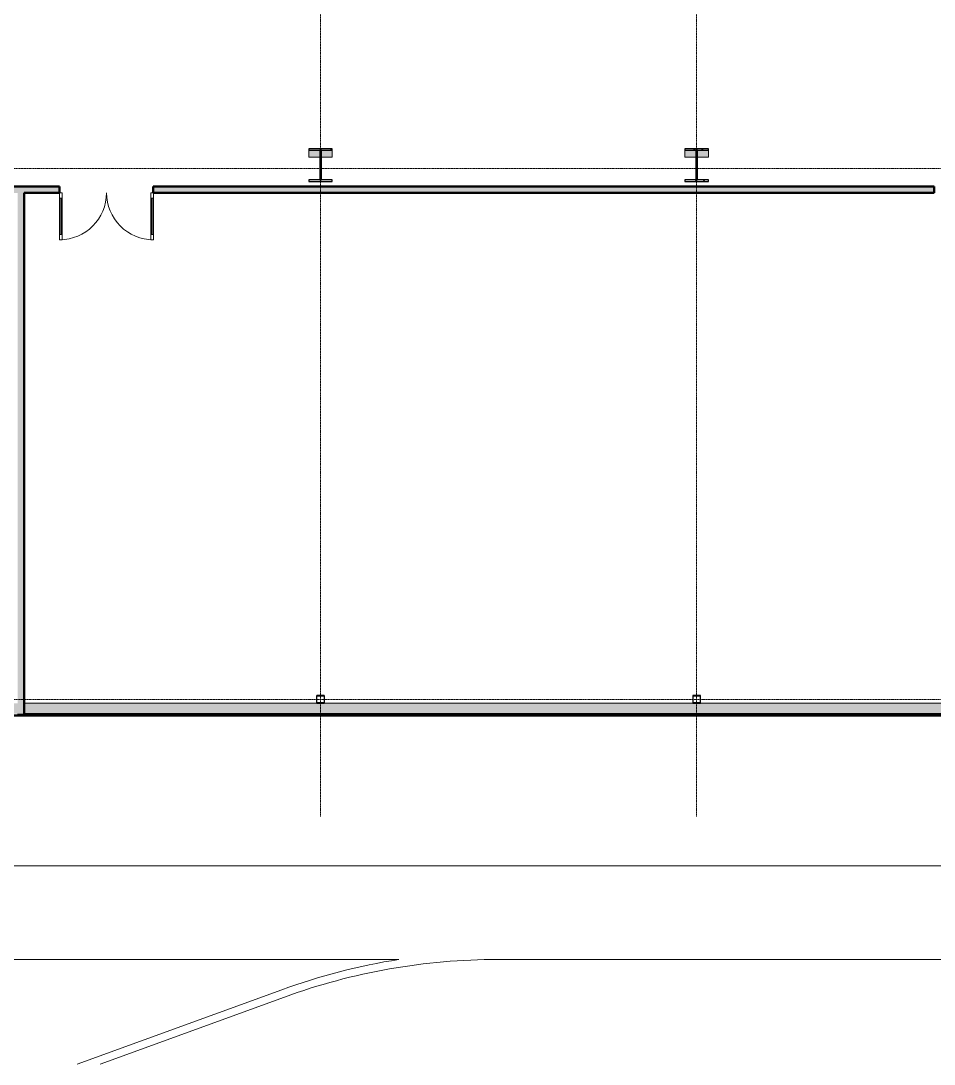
# Model space of a CAD drawing. Header units: inches. Extents: x 22110 to 26500, y -23046 to -20307.
# Drawn here: x 23144 to 23846, y -23038 to -22237 of the extents above; entities that cross this region are included whole.
import ezdxf

# ---------------------------------------------------------------- set-up
doc = ezdxf.new("R2010")
doc.units = ezdxf.units.IN
doc.header["$MEASUREMENT"] = 0
doc.linetypes.add('Grid Line 1_2_', pattern=[0.875, 0.5, -0.125, 0.125, -0.125])
for name, color, linetype, lineweight in [('A-DOOR', 31, 'Continuous', 13), ('A-DOOR-GLAZ', 31, 'Continuous', 30), ('A-SITE-CURB', 90, 'Continuous', 9), ('A-SITE-ROAD', 130, 'Continuous', 9), ('A-SITE-SWLK', 140, 'Continuous', 9), ('A-WALL', 113, 'Continuous', 13), ('C-TOPO', 7, 'Continuous', 9), ('I-WALL', 2, 'Continuous', 13), ('S-BEAM', 12, 'Continuous', 9), ('S-COLS', 52, 'Continuous', 9), ('S-GRID', 1, 'Continuous', 9)]:
    doc.layers.add(name, color=color, linetype=linetype, lineweight=lineweight)
pattern_1 = [(45, (0, 0), (-12.671354, 12.671354), []), (45, (0, 19.2), (-12.671354, 12.671354), [])]

# ---------------------------------------------------------------- blocks, each defined once
blk = doc.blocks.new('HSS-Hollow Structural Section-Column - HSS6X6X1_4-V1-First Floor Plan')
at = {"layer": 'S-COLS'}
h = blk.add_hatch(dxfattribs=at)
h.set_pattern_fill('FP_3', color=256, style=0, pattern_type=2)
h.set_pattern_definition([(225, (23374.39, -22758.053), (12.671354, -12.671354), []), (225, (23374.39, -22777.253), (12.671354, -12.671354), [])])
h.paths.add_polyline_path([(-2.53, 3), (-2.86, 2.86), (-3, 2.53), (-3, -2.53), (-2.86, -2.86), (-2.53, -3), (2.53, -3), (2.86, -2.86), (3, -2.53), (3, 2.53), (2.86, 2.86), (2.53, 3)], flags=0)
h.paths.add_polyline_path([(2.53, 2.77), (2.7, 2.7), (2.77, 2.53), (2.77, -2.53), (2.7, -2.7), (2.53, -2.77), (-2.53, -2.77), (-2.7, -2.7), (-2.77, -2.53), (-2.77, 2.53), (-2.7, 2.7), (-2.53, 2.77)], flags=0)
at = {"layer": 'S-COLS', "lineweight": 30}
for p, q in [((-3, 2.53), (-3, -2.53)), ((-2.77, -2.53), (-2.77, 2.53)), ((2.53, 3), (-2.53, 3)), ((-2.53, 2.77), (2.53, 2.77)), ((2.77, 2.53), (2.77, -2.53)), ((3, -2.53), (3, 2.53)), ((2.53, -2.77), (-2.53, -2.77)), ((-2.53, -3), (2.53, -3))]:
    blk.add_line(p, q, dxfattribs=at)
for centre, radius, start, end in [((-2.53, 2.53), 0.466, 90, 180), ((-2.53, 2.53), 0.233, 90, 180), ((2.53, 2.53), 0.466, 360, 90), ((2.53, 2.53), 0.233, 0, 90), ((-2.53, -2.53), 0.466, 180, 270), ((-2.53, -2.53), 0.233, 180, 270), ((2.53, -2.53), 0.466, 270, 360), ((2.53, -2.53), 0.233, 270, 360)]:
    blk.add_arc(centre, radius, start, end, dxfattribs=at)
blk = doc.blocks.new('HSS-Hollow Structural Section-Column - HSS6X6X1_4-V2-First Floor Plan')
at = {"layer": 'S-COLS', "lineweight": 30}
for p, q in [((-3, 2.534), (-3, -2.534)), ((-2.767, -2.534), (-2.767, 2.534)), ((2.534, 3), (-2.534, 3)), ((-2.534, 2.767), (2.534, 2.767)), ((2.767, 2.534), (2.767, -2.534)), ((3, -2.534), (3, 2.534)), ((2.534, -2.767), (-2.534, -2.767)), ((-2.534, -3), (2.534, -3))]:
    blk.add_line(p, q, dxfattribs=at)
for centre, radius, start, end in [((-2.534, 2.534), 0.466, 90, 180), ((-2.534, 2.534), 0.233, 90, 180), ((2.534, 2.534), 0.466, 360, 90), ((2.534, 2.534), 0.233, 0, 90), ((-2.534, -2.534), 0.466, 180, 270), ((-2.534, -2.534), 0.233, 180, 270), ((2.534, -2.534), 0.466, 270, 360), ((2.534, -2.534), 0.233, 270, 360)]:
    blk.add_arc(centre, radius, start, end, dxfattribs=at)
blk = doc.blocks.new('Girt_C - 8_D-560233-First Floor Plan')
at = {"layer": 'S-BEAM'}
h = blk.add_hatch(color=256, dxfattribs=at)
h.paths.add_polyline_path([(25950.8, -22768.87), (25982.39, -22768.87), (25982.39, -22761.24), (25851.39, -22761.24), (25851.39, -22768.87)], flags=0)
h.paths.add_polyline_path([(25813.61, -22768.87), (25846.39, -22768.87), (25846.39, -22761.24), (25726.39, -22761.24), (25726.39, -22768.87), (25745.02, -22768.87)], flags=0)
h.paths.add_polyline_path([(25721.39, -22768.87), (25721.39, -22761.24), (25521.39, -22761.24), (25521.39, -22768.87), (25676.43, -22768.87)], flags=0)
h.paths.add_polyline_path([(25516.39, -22768.87), (25516.39, -22761.24), (25507.39, -22761.24), (25507.39, -22768.87)], flags=0)
h.paths.add_polyline_path([(25502.39, -22768.87), (25502.39, -22761.24), (25302.39, -22761.24), (25302.39, -22768.87), (25470.66, -22768.87)], flags=0)
h.paths.add_polyline_path([(25297.39, -22768.87), (25297.39, -22761.24), (25110.89, -22761.24), (25110.89, -22768.87), (25264.89, -22768.87)], flags=0)
h.paths.add_polyline_path([(25105.89, -22768.87), (25105.89, -22761.24), (24978.89, -22761.24), (24978.89, -22768.87)], flags=0)
h.paths.add_polyline_path([(24973.89, -22768.87), (24973.89, -22761.24), (24630.89, -22761.24), (24630.89, -22768.87), (24853.35, -22768.87)], flags=0)
h.paths.add_polyline_path([(24625.89, -22768.87), (24625.89, -22761.24), (23146.61, -22761.24), (23146.61, -22768.87), (24578.99, -22768.87)], flags=0)
h.paths.add_polyline_path([(23141.61, -22768.87), (23141.61, -22761.24), (22798.89, -22761.24), (22798.89, -22768.87), (22932.81, -22768.87)], flags=0)
h.paths.add_polyline_path([(22793.89, -22768.87), (22793.89, -22761.24), (22381.39, -22761.24), (22381.39, -22768.87), (22658.45, -22768.87)], flags=0)
h = blk.add_hatch(color=256, dxfattribs=at)
h.paths.add_polyline_path([(25950.8, -22761.24), (25978.58, -22761.24), (25978.39, -22761.05), (25851.39, -22761.11), (25851.39, -22761.24)], flags=0)
h.paths.add_polyline_path([(25846.39, -22761.24), (25846.39, -22761.05), (25726.39, -22761.11), (25726.39, -22761.24), (25813.61, -22761.24)], flags=0)
h.paths.add_polyline_path([(25721.39, -22761.24), (25721.39, -22761.05), (25521.39, -22761.11), (25521.39, -22761.24), (25676.43, -22761.24)], flags=0)
h.paths.add_polyline_path([(25507.39, -22761.24), (25516.39, -22761.22), (25516.39, -22761.05), (25507.39, -22761.11), (25507.39, -22761.22)], flags=0)
h.paths.add_polyline_path([(25502.39, -22761.24), (25502.39, -22761.05), (25302.39, -22761.11), (25302.39, -22761.24), (25470.66, -22761.24)], flags=0)
h.paths.add_polyline_path([(25297.39, -22761.24), (25297.39, -22761.05), (25110.89, -22761.11), (25110.89, -22761.24), (25264.89, -22761.24)], flags=0)
h.paths.add_polyline_path([(25105.89, -22761.24), (25105.86, -22761.05), (24978.89, -22761.11), (24978.89, -22761.24)], flags=0)
h.paths.add_polyline_path([(24973.89, -22761.24), (24973.89, -22761.05), (24630.89, -22761.11), (24630.89, -22761.24), (24853.35, -22761.24)], flags=0)
h.paths.add_polyline_path([(24625.89, -22761.24), (24625.89, -22761.05), (23146.61, -22761.11), (23146.61, -22761.24), (24578.99, -22761.24)], flags=0)
h.paths.add_polyline_path([(23141.61, -22761.24), (23141.61, -22761.05), (22798.89, -22761.11), (22798.89, -22761.24), (22932.81, -22761.24)], flags=0)
h.paths.add_polyline_path([(22793.89, -22761.24), (22793.86, -22761.05), (22385.34, -22761.11), (22385.2, -22761.24), (22658.45, -22761.24)], flags=0)
h = blk.add_hatch(color=256, dxfattribs=at)
h.paths.add_polyline_path([(25982.39, -22769.05), (25982.39, -22768.87), (25851.39, -22768.87), (25851.39, -22769.05), (25950.8, -22769.05)], flags=0)
h.paths.add_polyline_path([(25846.39, -22769.05), (25846.39, -22768.87), (25726.39, -22768.87), (25726.39, -22769.05), (25813.61, -22769.05)], flags=0)
h.paths.add_polyline_path([(25721.39, -22769.05), (25721.39, -22768.87), (25521.39, -22768.87), (25521.39, -22769.05), (25676.43, -22769.05)], flags=0)
h.paths.add_polyline_path([(25516.39, -22769.05), (25516.39, -22768.87), (25507.39, -22768.87), (25507.39, -22769.05)], flags=0)
h.paths.add_polyline_path([(25502.39, -22769.05), (25502.39, -22768.87), (25302.39, -22768.87), (25302.39, -22769.05), (25470.66, -22769.05)], flags=0)
h.paths.add_polyline_path([(25297.39, -22769.05), (25297.39, -22768.87), (25110.89, -22768.87), (25110.89, -22769.05), (25264.89, -22769.05)], flags=0)
h.paths.add_polyline_path([(25105.89, -22769.05), (25105.89, -22768.87), (24978.89, -22768.87), (24978.89, -22769.05)], flags=0)
h.paths.add_polyline_path([(24973.89, -22769.05), (24973.89, -22768.87), (24630.89, -22768.87), (24630.89, -22769.05), (24853.35, -22769.05)], flags=0)
h.paths.add_polyline_path([(24625.89, -22769.05), (24625.89, -22768.87), (23146.61, -22768.89), (23146.61, -22769.05), (24578.99, -22769.05)], flags=0)
h.paths.add_polyline_path([(23141.61, -22769.05), (23141.61, -22768.87), (22798.89, -22768.88), (22798.89, -22769.05), (22932.81, -22769.05)], flags=0)
h.paths.add_polyline_path([(22793.89, -22769.05), (22793.89, -22768.87), (22381.39, -22768.87), (22381.39, -22769.05), (22658.45, -22769.05)], flags=0)
for p, q in [((23371.86, -22761.05), (23146.61, -22761.05)), ((23660.86, -22761.05), (23376.92, -22761.05)), ((23949.86, -22761.05), (23665.92, -22761.05)), ((23146.61, -22769.05), (24625.89, -22769.05))]:
    blk.add_line(p, q, dxfattribs=at)
blk = doc.blocks.new('Double-Glass 1 - 72_ x 84_-442407-First Floor Plan')
at = {"layer": 'A-DOOR', "lineweight": 20}
for p, q in [((-36.02, 34.59), (-36.02, 38.59)), ((-36.02, 38.59), (-34, 38.59)), ((-36.02, 34.59), (-34, 34.59)), ((-34, 34.59), (-34, 38.59)), ((34, 34.59), (34, 38.59)), ((36, 38.59), (34, 38.59)), ((34, 34.59), (36, 34.59)), ((36, 34.59), (36, 38.59)), ((-36.02, 6.59), (-34, 6.59)), ((-36.02, 2.59), (-36.02, 6.59)), ((-36.02, 2.59), (-34, 2.59)), ((-34, 2.59), (-34, 6.59)), ((36, 6.59), (34, 6.59)), ((34, 2.59), (34, 6.59)), ((36, 2.59), (34, 2.59)), ((36, 2.59), (36, 6.59))]:
    blk.add_line(p, q, dxfattribs=at)
at = {"layer": 'A-DOOR', "lineweight": 9}
for p, q in [((-36.02, 6.59), (-36.02, 34.59)), ((-34, 6.59), (-34, 34.59)), ((34, 6.59), (34, 34.59)), ((36, 6.59), (36, 34.59))]:
    blk.add_line(p, q, dxfattribs=at)
for centre, radius, start, end in [((-36.02, 2.59), 36, 360, 90), ((36, 2.57), 36.02, 90, 179.96662)]:
    blk.add_arc(centre, radius, start, end, dxfattribs=at)
at = {"layer": 'A-DOOR-GLAZ'}
for p, q in [((-35, 34.59), (-35, 6.59)), ((35, 6.59), (35, 34.59))]:
    blk.add_line(p, q, dxfattribs=at)

msp = doc.modelspace()

# ---------------------------------------------------------------- hatches: boundary and pattern name
at = {"layer": 'A-WALL', "transparency": 33554611}
h = msp.add_hatch(color=256, dxfattribs=at)
h.paths.add_polyline_path([(22376.1028, -22770.3402), (23968.7006, -22770.3402), (23968.7006, -22769.5528), (22376.1028, -22769.5528)], flags=0)
h.paths.add_polyline_path([(25987.6776, -22770.3402), (25987.6776, -22769.5528), (24040.7006, -22769.5528), (24040.7006, -22770.3402), (25985.0904, -22770.3402)], flags=0)
at = {"layer": 'I-WALL'}
h = msp.add_hatch(color=256, dxfattribs=at)
h.paths.add_polyline_path([(25721.3902, -22368.8028), (25726.3902, -22368.8028), (25726.3902, -22363.8028), (25563.8902, -22363.8028), (25563.8902, -22368.8028), (25647.3902, -22368.8028)], flags=0)
h.paths.add_polyline_path([(25491.8902, -22368.8028), (25491.8902, -22363.8028), (25165.3902, -22363.8028), (25165.3902, -22368.8028), (25402.0712, -22368.8028)], flags=0)
h.paths.add_polyline_path([(25105.8902, -22368.8028), (25110.8902, -22368.8028), (25110.8902, -22363.8028), (24937.8902, -22363.8028), (24937.8902, -22368.8028), (24978.8902, -22368.8028)], flags=0)
h.paths.add_polyline_path([(24865.8902, -22368.8028), (24865.8902, -22363.8028), (24421.8902, -22363.8028), (24421.8902, -22368.8028), (24853.3472, -22368.8028)], flags=0)
h.paths.add_polyline_path([(24349.8902, -22368.8028), (24349.8902, -22363.8028), (23917.8902, -22363.8028), (23917.8902, -22368.8028), (24304.6232, -22368.8028)], flags=0)
h.paths.add_polyline_path([(23845.8902, -22368.8028), (23845.8902, -22363.8028), (23245.8902, -22363.8028), (23245.8902, -22368.8028)], flags=0)
h.paths.add_polyline_path([(23173.8902, -22368.8028), (23173.8902, -22363.8028), (22891.8902, -22363.8028), (22891.8902, -22368.8028), (23146.6076, -22368.8028)], flags=0)
h.paths.add_polyline_path([(22819.8902, -22368.8028), (22819.8902, -22363.8028), (22787.775, -22363.8028), (22787.775, -22368.8028), (22798.8902, -22368.8028)], flags=0)
msp.add_hatch(color=256, dxfattribs=at).paths.add_polyline_path([(23141.6076, -22769.5528), (23146.6076, -22769.5528), (23146.6076, -22368.8028), (23141.6076, -22368.8028), (23141.6076, -22721.164)], flags=0)
at = {"layer": 'S-COLS'}
h = msp.add_hatch(dxfattribs=at)
h.set_pattern_fill('FP_1', color=256, style=0, pattern_type=2)
h.set_pattern_definition(pattern_1)
h.paths.add_polyline_path([(23383.3902, -22336.1013), (23383.3902, -22334.848), (23365.3902, -22334.848), (23365.3902, -22336.1013)], flags=0)
h = msp.add_hatch(color=256, dxfattribs=at)
h.paths.add_polyline_path([(23373.7652, -22341.3061), (23373.7652, -22336.1013), (23365.3902, -22336.1013), (23365.3902, -22341.3061)], flags=0)
h.paths.add_polyline_path([(23383.3902, -22341.3061), (23383.3902, -22336.1013), (23375.0152, -22336.1013), (23375.0152, -22341.3061)], flags=0)
h = msp.add_hatch(dxfattribs=at)
h.set_pattern_fill('FP_1', color=256, style=0, pattern_type=2)
h.set_pattern_definition(pattern_1)
h.paths.add_polyline_path([(23375.0152, -22358.8028), (23375.0152, -22336.1013), (23373.7652, -22336.1013), (23373.7652, -22358.8028)], flags=0)
h = msp.add_hatch(dxfattribs=at)
h.set_pattern_fill('FP_1', color=256, style=0, pattern_type=2)
h.set_pattern_definition(pattern_1)
h.paths.add_polyline_path([(23672.3902, -22336.1013), (23672.3902, -22334.848), (23654.3902, -22334.848), (23654.3902, -22336.1013)], flags=0)
h = msp.add_hatch(color=256, dxfattribs=at)
h.paths.add_polyline_path([(23662.7652, -22341.3061), (23662.7652, -22336.1013), (23654.3902, -22336.1013), (23654.3902, -22341.3061)], flags=0)
h.paths.add_polyline_path([(23672.3902, -22341.3061), (23672.3902, -22336.1013), (23664.0152, -22336.1013), (23664.0152, -22341.3061)], flags=0)
h = msp.add_hatch(dxfattribs=at)
h.set_pattern_fill('FP_1', color=256, style=0, pattern_type=2)
h.set_pattern_definition(pattern_1)
h.paths.add_polyline_path([(23664.0152, -22358.8028), (23664.0152, -22336.1013), (23662.7652, -22336.1013), (23662.7652, -22358.8028)], flags=0)
h = msp.add_hatch(dxfattribs=at)
h.set_pattern_fill('FP_1', color=256, style=0, pattern_type=2)
h.set_pattern_definition(pattern_1)
h.paths.add_polyline_path([(23383.3902, -22360.0528), (23383.3902, -22358.8028), (23365.3902, -22358.8028), (23365.3902, -22360.0528)], flags=0)
h = msp.add_hatch(dxfattribs=at)
h.set_pattern_fill('FP_1', color=256, style=0, pattern_type=2)
h.set_pattern_definition(pattern_1)
h.paths.add_polyline_path([(23672.3902, -22360.0528), (23672.3902, -22358.8028), (23654.3902, -22358.8028), (23654.3902, -22360.0528)], flags=0)

# ---------------------------------------------------------------- linework, layer by layer
at = {"layer": 'A-SITE-CURB'}
msp.add_line((23344.5179, -22981.2491), (23187.4862, -23038.404), dxfattribs=at)
msp.add_arc((23510.7397, -23437.9397), 486, 99.0124515, 110, dxfattribs=at)
at = {"layer": 'A-SITE-ROAD'}
for p, q in [((23510.7397, -22957.9397), (26499.5192, -22957.9397)), ((23346.5701, -22986.8873), (23205.029, -23038.404))]:
    msp.add_line(p, q, dxfattribs=at)
msp.add_arc((23510.7397, -23437.9397), 480, 90, 110, dxfattribs=at)
at = {"layer": 'A-SITE-SWLK'}
for p, q in [((22490.3902, -22885.9397), (23932.7006, -22885.9397)), ((23434.6083, -22957.9397), (22109.7272, -22957.9397))]:
    msp.add_line(p, q, dxfattribs=at)
at = {"layer": 'A-WALL', "lineweight": 50}
for p, q in [((22376.1028, -22770.3402), (23968.7006, -22770.3402)), ((23968.7006, -22769.5528), (23146.6076, -22769.5528))]:
    msp.add_line(p, q, dxfattribs=at)
at = {"layer": 'A-WALL'}
msp.add_line((23146.6076, -22769.5528), (23141.6076, -22769.5528), dxfattribs=at)
at = {"layer": 'C-TOPO'}
for p in [(22376.1035, -22770.3398), (23968.7006, -22770.3398)]:
    msp.add_line(p, (23483.2559, -22770.3398), dxfattribs=at)
at = {"layer": 'I-WALL', "lineweight": 50}
for p, q in [((23173.8902, -22363.8028), (22891.8902, -22363.8028)), ((23146.6076, -22769.5528), (23146.6076, -22368.8028)), ((23146.6076, -22368.8028), (23173.8902, -22368.8028)), ((23173.8902, -22368.8028), (23173.8902, -22363.8028)), ((23845.8902, -22363.8028), (23245.8902, -22363.8028)), ((23245.8902, -22363.8028), (23245.8902, -22368.8028)), ((23245.8902, -22368.8028), (23845.8902, -22368.8028)), ((23845.8902, -22368.8028), (23845.8902, -22363.8028))]:
    msp.add_line(p, q, dxfattribs=at)
at = {"layer": 'S-COLS', "lineweight": 30}
for p, q in [((23383.3902, -22334.848), (23365.3902, -22334.848)), ((23365.3902, -22334.848), (23365.3902, -22336.1013)), ((23365.3902, -22336.1013), (23383.3902, -22336.1013)), ((23375.0152, -22336.1013), (23373.7652, -22336.1013)), ((23373.7652, -22336.1013), (23373.7652, -22358.8028)), ((23375.0152, -22358.8028), (23375.0152, -22336.1013)), ((23383.3902, -22336.1013), (23383.3902, -22334.848)), ((23672.3902, -22334.848), (23654.3902, -22334.848)), ((23654.3902, -22334.848), (23654.3902, -22336.1013)), ((23654.3902, -22336.1013), (23672.3902, -22336.1013)), ((23664.0152, -22336.1013), (23662.7652, -22336.1013)), ((23662.7652, -22336.1013), (23662.7652, -22358.8028)), ((23664.0152, -22358.8028), (23664.0152, -22336.1013)), ((23672.3902, -22336.1013), (23672.3902, -22334.848)), ((23365.3902, -22358.8028), (23365.3902, -22360.0528)), ((23383.3902, -22358.8028), (23365.3902, -22358.8028)), ((23365.3902, -22360.0528), (23383.3902, -22360.0528)), ((23373.7652, -22358.8028), (23375.0152, -22358.8028)), ((23383.3902, -22360.0528), (23383.3902, -22358.8028)), ((23654.3902, -22358.8028), (23654.3902, -22360.0528)), ((23672.3902, -22358.8028), (23654.3902, -22358.8028)), ((23654.3902, -22360.0528), (23672.3902, -22360.0528)), ((23662.7652, -22358.8028), (23664.0152, -22358.8028)), ((23672.3902, -22360.0528), (23672.3902, -22358.8028))]:
    msp.add_line(p, q, dxfattribs=at)
at = {"layer": 'S-COLS'}
for p, q in [((23365.3902, -22336.1013), (23365.3902, -22341.3061)), ((23383.3902, -22336.1013), (23383.3902, -22341.3061)), ((23654.3902, -22336.1013), (23654.3902, -22341.3061)), ((23672.3902, -22336.1013), (23672.3902, -22341.3061)), ((23373.7652, -22341.3061), (23365.3902, -22341.3061)), ((23383.3902, -22341.3061), (23375.0152, -22341.3061)), ((23662.7652, -22341.3061), (23654.3902, -22341.3061)), ((23672.3902, -22341.3061), (23664.0152, -22341.3061))]:
    msp.add_line(p, q, dxfattribs=at)
at = {"layer": 'S-GRID', "linetype": 'Grid Line 1_2_'}
for p, q in [((23374.3902, -22848.2095), (23374.3902, -20371.4957)), ((23663.3902, -22848.2095), (23663.3902, -20371.4957)), ((26354.2793, -22350.0528), (22188.0674, -22350.0528)), ((26354.2793, -22758.0528), (22188.0674, -22758.0528))]:
    msp.add_line(p, q, dxfattribs=at)

# ---------------------------------------------------------------- block references
at = {"layer": 'A-DOOR', "rotation": 180}
msp.add_blockref('Double-Glass 1 - 72_ x 84_-442407-First Floor Plan', (23209.8902, -22366.2091), dxfattribs=at)
at = {"layer": 'S-BEAM'}
msp.add_blockref('Girt_C - 8_D-560233-First Floor Plan', (0, 0), dxfattribs=at)
at = {"layer": 'S-COLS', "rotation": 180}
for name, p in [('HSS-Hollow Structural Section-Column - HSS6X6X1_4-V1-First Floor Plan', (23374.3902, -22758.0528)), ('HSS-Hollow Structural Section-Column - HSS6X6X1_4-V2-First Floor Plan', (23663.3902, -22758.0528))]:
    msp.add_blockref(name, p, dxfattribs=at)

doc.saveas('drawing.dxf')
